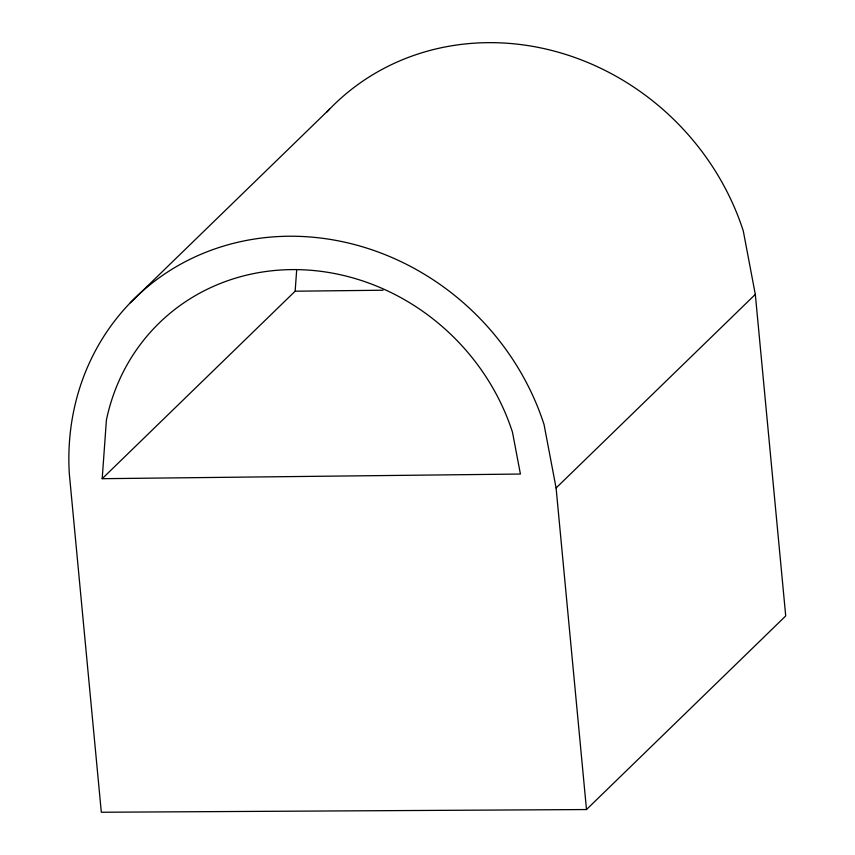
<?xml version="1.0" encoding="UTF-8"?>
<svg xmlns="http://www.w3.org/2000/svg" width="855" height="855" viewBox="0 0 855 855"><rect width="100%" height="100%" fill="white"/><g stroke="black" fill="none" stroke-linecap="round" stroke-linejoin="round"><path stroke-width="1.28" d="M102.194 478.693L106.415 419.997A220.045 201.192 45.8 0 1 300.158 269.688A220.045 201.192 45.8 0 1 512.466 432.16L520.417 474.044L102.194 478.693L295.146 291.202L296.653 270.34M130.313 302.755L329.549 109.162M556.092 487.981L544.037 424.486A254.811 232.998 45.8 0 0 266.525 237.476A254.811 232.998 45.8 0 0 69.287 473.403L101.318 812.25L586.487 809.546L556.092 487.981L755.318 294.387L743.273 230.903A254.811 232.998 45.8 0 0 558.871 52.379A254.811 232.998 45.8 0 0 326.834 112.026M586.487 809.546L785.713 615.953L755.318 294.387M295.146 291.202L383.051 290.23"/></g></svg>
